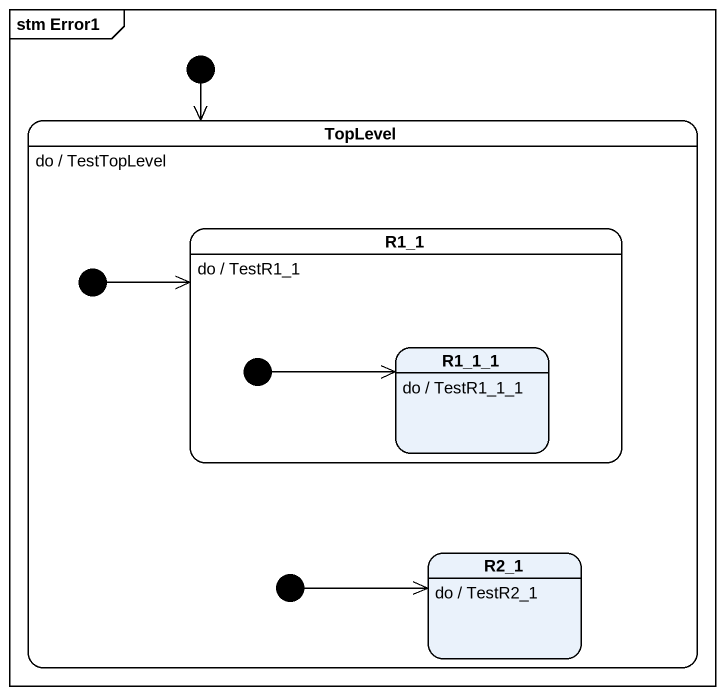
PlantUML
@startuml
mainframe stm Error1
hide empty description
state TopLevel {
  state initial2 <<start>>
  state R1_1 {
    state R1_1_1
    R1_1_1 : do / TestR1_1_1
    [*] -right-> R1_1_1
  }
  R1_1 : do / TestR1_1
  state initial4 <<start>>
  state R2_1
  R2_1 : do / TestR2_1
}
TopLevel : do / TestTopLevel
[*] --> TopLevel
initial2 -right-> R1_1
initial4 -right-> R2_1
@enduml
